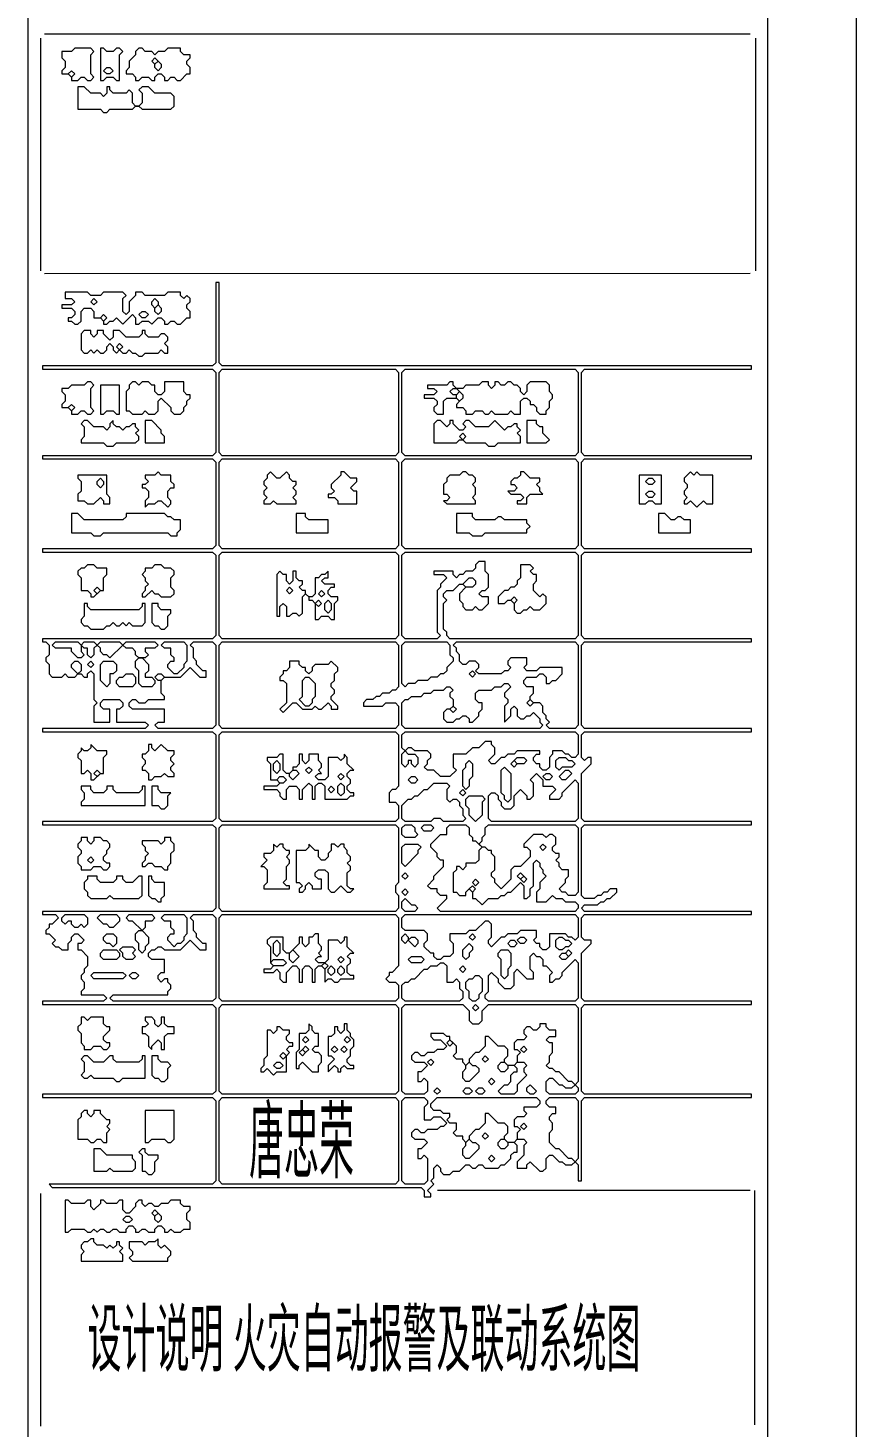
# Model space of a CAD drawing. Extents: x 67 to 2454, y 50 to 1737.
# Drawn here: x 2195.4 to 2453.6, y 421.3 to 857.3 of the extents above; entities that cross this region are included whole.
import ezdxf

# ---------------------------------------------------------------- set-up
doc = ezdxf.new("R2010")
doc.units = 0
for name, color, linetype, lineweight in [('OCR_TEXT', 6, 'Continuous', 0), ('TEXT_FALLBACK_OUTLINE', 2, 'Continuous', 0), ('TRACE_CURVE', 6, 'Continuous', 0), ('TRACE_STRAIGHT', 5, 'Continuous', 0), ('TRACE_TEXT_SYMBOL', 6, 'Continuous', 0)]:
    doc.layers.add(name, color=color, linetype=linetype, lineweight=lineweight)
doc.styles.add('wqy-unicode', font='wqy-unicode.lff')

msp = doc.modelspace()

# ---------------------------------------------------------------- linework, layer by layer
at = {"layer": 'TEXT_FALLBACK_OUTLINE', "color": 2}
for points in [[(2210, 851), (2209, 850), (2206, 850), (2206, 848), (2207, 847), (2207, 845), (2206, 844), (2206, 843), (2208, 843), (2209, 842), (2209, 841), (2211, 841), (2212, 842), (2213, 842), (2214, 841), (2215, 841), (2216, 842), (2215, 843), (2215, 849), (2216, 850), (2215, 851)], [(2218, 851), (2218, 841), (2219, 841), (2220, 842), (2222, 842), (2223, 841), (2224, 841), (2224, 849), (2225, 850), (2224, 851), (2223, 851), (2222, 850), (2220, 850), (2219, 851)], [(2230, 851), (2229, 850), (2229, 849), (2227, 847), (2227, 845), (2226, 844), (2226, 843), (2228, 843), (2229, 842), (2229, 841), (2230, 841), (2231, 842), (2233, 842), (2234, 841), (2235, 841), (2235, 842), (2236, 843), (2237, 843), (2238, 842), (2238, 841), (2239, 841), (2240, 842), (2241, 842), (2242, 841), (2243, 841), (2245, 843), (2246, 843), (2246, 845), (2245, 846), (2245, 847), (2246, 848), (2246, 849), (2244, 849), (2243, 850), (2243, 851), (2239, 851), (2238, 850), (2236, 850), (2235, 849), (2234, 850), (2232, 850), (2231, 851)], [(2234, 847), (2235, 848), (2236, 847), (2235, 846)], [(2235, 846), (2236, 847), (2237, 846), (2237, 845), (2236, 844), (2235, 845)], [(2208, 843), (2209, 844), (2210, 843), (2209, 842)], [(2219, 844), (2220, 845), (2221, 845), (2222, 844), (2221, 843), (2220, 843)], [(2211, 839), (2211, 832), (2218, 832), (2219, 831), (2220, 831), (2221, 832), (2228, 832), (2229, 833), (2230, 833), (2231, 832), (2240, 832), (2241, 833), (2241, 836), (2240, 837), (2235, 837), (2233, 839), (2231, 839), (2230, 838), (2231, 837), (2231, 834), (2230, 833), (2229, 833), (2228, 834), (2228, 837), (2227, 838), (2226, 837), (2222, 837), (2221, 838), (2221, 839), (2220, 839), (2220, 837), (2219, 836), (2218, 837), (2215, 837), (2213, 839)], [(2215, 772), (2216, 773), (2217, 772), (2216, 771)], [(2234, 772), (2235, 773), (2236, 772), (2236, 771), (2235, 770), (2234, 771)], [(2218, 767), (2219, 768), (2220, 767), (2219, 766)], [(2230, 768), (2231, 769), (2232, 769), (2233, 768), (2232, 767), (2231, 767)], [(2235, 770), (2236, 771), (2237, 770), (2237, 769), (2236, 768), (2235, 769)], [(2213, 763), (2212, 762), (2212, 757), (2213, 756), (2214, 756), (2215, 757), (2216, 756), (2217, 757), (2218, 756), (2219, 756), (2220, 757), (2220, 758), (2221, 759), (2222, 758), (2222, 757), (2223, 756), (2224, 757), (2225, 756), (2226, 756), (2227, 757), (2228, 756), (2229, 756), (2230, 755), (2231, 755), (2232, 756), (2236, 756), (2237, 757), (2238, 756), (2239, 756), (2239, 758), (2238, 759), (2239, 760), (2239, 761), (2238, 762), (2237, 762), (2236, 761), (2233, 761), (2232, 762), (2232, 763), (2231, 763), (2231, 762), (2230, 761), (2226, 761), (2224, 763), (2222, 763), (2222, 761), (2221, 760), (2219, 762), (2219, 763), (2217, 763), (2217, 762), (2216, 761), (2215, 762), (2215, 763)], [(2223, 758), (2224, 759), (2225, 758), (2224, 757)], [(2214, 747), (2213, 746), (2209, 746), (2208, 745), (2206, 745), (2206, 744), (2207, 743), (2207, 741), (2206, 740), (2206, 739), (2208, 739), (2209, 738), (2209, 737), (2211, 737), (2212, 738), (2213, 738), (2214, 737), (2215, 737), (2216, 738), (2215, 739), (2215, 745), (2216, 746), (2215, 747)], [(2218, 746), (2218, 737), (2219, 737), (2220, 738), (2222, 738), (2223, 737), (2224, 737), (2224, 746)], [(2228, 747), (2227, 746), (2227, 745), (2226, 744), (2226, 738), (2227, 738), (2228, 737), (2231, 737), (2232, 738), (2233, 737), (2235, 737), (2236, 738), (2236, 741), (2237, 742), (2240, 739), (2240, 738), (2241, 737), (2243, 737), (2244, 738), (2244, 739), (2245, 740), (2245, 741), (2246, 742), (2246, 743), (2245, 743), (2244, 744), (2244, 747), (2238, 747), (2238, 744), (2237, 743), (2236, 743), (2235, 744), (2235, 746), (2234, 746), (2233, 747), (2231, 747), (2230, 746), (2229, 747)], [(2327, 744), (2328, 745), (2329, 745), (2330, 744), (2329, 743), (2328, 743)], [(2329, 743), (2330, 744), (2331, 743), (2331, 742), (2330, 741), (2329, 742)], [(2208, 739), (2209, 740), (2210, 739), (2209, 738)], [(2213, 735), (2212, 734), (2213, 733), (2213, 730), (2212, 729), (2212, 728), (2219, 728), (2220, 727), (2222, 727), (2223, 728), (2229, 728), (2230, 729), (2230, 730), (2229, 731), (2230, 732), (2229, 733), (2229, 734), (2228, 734), (2227, 733), (2226, 733), (2225, 732), (2224, 733), (2223, 733), (2222, 734), (2222, 735), (2221, 734), (2221, 733), (2220, 732), (2219, 733), (2216, 733), (2214, 735)], [(2232, 735), (2232, 728), (2238, 728), (2238, 730), (2237, 731), (2237, 732), (2234, 735)], [(2323, 735), (2322, 734), (2322, 728), (2329, 728), (2330, 729), (2331, 729), (2332, 728), (2338, 728), (2339, 727), (2341, 727), (2342, 728), (2349, 728), (2349, 730), (2348, 731), (2349, 732), (2348, 733), (2348, 734), (2347, 734), (2346, 733), (2345, 733), (2344, 732), (2341, 735), (2339, 733), (2335, 733), (2333, 735), (2332, 735), (2331, 734), (2332, 733), (2331, 732), (2330, 732), (2328, 734), (2328, 735), (2327, 735), (2327, 734), (2326, 733), (2324, 735)], [(2351, 735), (2351, 728), (2357, 728), (2358, 729), (2356, 731), (2356, 733), (2355, 733), (2354, 734), (2354, 735)], [(2330, 730), (2331, 731), (2332, 730), (2331, 729)], [(2271, 719), (2270, 718), (2270, 717), (2269, 716), (2269, 715), (2270, 714), (2269, 713), (2269, 712), (2270, 711), (2269, 710), (2269, 709), (2271, 709), (2272, 710), (2273, 709), (2279, 709), (2279, 710), (2278, 711), (2279, 712), (2279, 713), (2278, 714), (2279, 715), (2279, 716), (2278, 716), (2277, 717), (2277, 718), (2276, 719), (2274, 717), (2273, 717)], [(2331, 719), (2330, 718), (2327, 718), (2326, 717), (2326, 716), (2325, 715), (2325, 712), (2326, 712), (2327, 711), (2326, 710), (2325, 710), (2326, 709), (2335, 709), (2335, 710), (2334, 711), (2335, 712), (2335, 714), (2334, 715), (2335, 716), (2335, 717), (2334, 718), (2333, 718), (2332, 719)], [(2349, 719), (2349, 718), (2348, 717), (2347, 717), (2346, 716), (2346, 715), (2347, 715), (2348, 714), (2347, 713), (2345, 713), (2346, 712), (2349, 712), (2350, 711), (2349, 710), (2348, 710), (2348, 709), (2351, 709), (2351, 711), (2352, 712), (2356, 712), (2355, 713), (2355, 714), (2354, 715), (2355, 716), (2355, 717), (2352, 717), (2350, 719)], [(2386, 718), (2386, 709), (2388, 709), (2389, 710), (2390, 710), (2391, 709), (2393, 709), (2393, 718)], [(2388, 716), (2389, 717), (2390, 717), (2391, 716), (2390, 715), (2389, 715)], [(2402, 719), (2400, 717), (2400, 716), (2401, 715), (2401, 714), (2400, 713), (2400, 712), (2401, 711), (2400, 710), (2400, 709), (2401, 709), (2402, 710), (2404, 708), (2406, 710), (2407, 709), (2409, 709), (2409, 718), (2405, 718), (2404, 719), (2403, 718)], [(2388, 712), (2389, 713), (2390, 713), (2391, 712), (2390, 711), (2389, 711)], [(2279, 706), (2279, 700), (2289, 700), (2289, 704), (2283, 704), (2282, 705), (2282, 706)], [(2329, 706), (2329, 700), (2333, 700), (2334, 699), (2337, 699), (2338, 700), (2351, 700), (2351, 701), (2352, 702), (2351, 703), (2351, 704), (2344, 704), (2343, 705), (2342, 705), (2341, 704), (2335, 704), (2334, 705), (2334, 706)], [(2392, 706), (2392, 700), (2402, 700), (2402, 704), (2400, 704), (2399, 705), (2398, 705), (2397, 704), (2396, 704), (2394, 706)], [(2235, 690), (2234, 689), (2232, 689), (2232, 688), (2231, 687), (2232, 686), (2232, 685), (2233, 684), (2232, 683), (2232, 682), (2231, 681), (2231, 680), (2232, 680), (2234, 682), (2235, 681), (2236, 681), (2237, 680), (2240, 680), (2241, 681), (2241, 682), (2240, 683), (2240, 686), (2241, 687), (2241, 688), (2240, 689), (2238, 689), (2237, 690)], [(2349, 690), (2349, 686), (2348, 685), (2348, 684), (2347, 683), (2346, 683), (2345, 682), (2344, 682), (2342, 680), (2342, 678), (2344, 678), (2345, 679), (2346, 679), (2347, 678), (2347, 676), (2348, 675), (2349, 675), (2350, 676), (2351, 676), (2352, 677), (2353, 676), (2355, 676), (2357, 678), (2357, 680), (2356, 681), (2355, 680), (2353, 682), (2353, 684), (2354, 685), (2354, 687), (2353, 687), (2352, 688), (2353, 689), (2352, 690)], [(2346, 679), (2347, 680), (2348, 679), (2347, 678)], [(2277, 660), (2277, 658), (2276, 657), (2275, 657), (2275, 656), (2274, 655), (2274, 654), (2275, 654), (2276, 653), (2276, 647), (2274, 645), (2275, 644), (2278, 647), (2279, 647), (2281, 645), (2284, 645), (2285, 646), (2286, 645), (2287, 645), (2289, 647), (2290, 646), (2290, 645), (2292, 645), (2292, 646), (2290, 648), (2290, 649), (2291, 650), (2291, 651), (2290, 652), (2290, 653), (2291, 654), (2291, 656), (2292, 657), (2292, 658), (2290, 660), (2289, 659), (2285, 659), (2284, 658), (2284, 657), (2283, 656), (2282, 657), (2282, 658), (2281, 658), (2280, 659), (2280, 660)], [(2281, 654), (2282, 655), (2283, 655), (2285, 653), (2285, 649), (2284, 648), (2284, 647), (2283, 646), (2282, 646), (2280, 648), (2281, 649)], [(2233, 634), (2233, 632), (2232, 631), (2231, 631), (2231, 630), (2232, 629), (2232, 628), (2231, 627), (2231, 626), (2232, 626), (2233, 625), (2233, 623), (2234, 623), (2235, 624), (2237, 624), (2238, 625), (2239, 624), (2241, 624), (2241, 625), (2240, 626), (2240, 627), (2241, 628), (2240, 629), (2240, 630), (2241, 631), (2241, 632), (2239, 632), (2237, 634), (2235, 632), (2234, 633), (2234, 634)], [(2272, 628), (2273, 629), (2274, 628), (2274, 626), (2273, 625), (2272, 626)], [(2273, 623), (2274, 624), (2275, 624), (2276, 623), (2275, 622), (2274, 622)], [(2277, 625), (2278, 626), (2279, 626), (2280, 625), (2278, 623), (2277, 624)], [(2282, 626), (2283, 627), (2284, 626), (2283, 625)], [(2292, 624), (2293, 625), (2294, 624), (2293, 623)], [(2289, 620), (2290, 621), (2291, 620), (2290, 619)], [(2292, 621), (2293, 622), (2294, 621), (2294, 619), (2293, 618), (2292, 619)], [(2212, 605), (2212, 604), (2211, 603), (2211, 602), (2212, 601), (2212, 600), (2211, 599), (2211, 597), (2212, 596), (2212, 595), (2215, 595), (2216, 596), (2218, 596), (2219, 595), (2220, 595), (2221, 596), (2221, 597), (2220, 597), (2219, 598), (2219, 599), (2220, 600), (2220, 601), (2221, 602), (2221, 603), (2220, 604), (2219, 604), (2218, 605), (2216, 605), (2216, 604), (2215, 603), (2214, 604), (2214, 605)], [(2238, 605), (2238, 604), (2237, 603), (2236, 604), (2231, 604), (2231, 603), (2232, 602), (2232, 601), (2233, 600), (2232, 599), (2232, 598), (2231, 597), (2231, 596), (2232, 596), (2233, 597), (2234, 597), (2235, 596), (2237, 596), (2238, 595), (2239, 595), (2239, 596), (2240, 597), (2240, 600), (2241, 601), (2241, 603), (2240, 604), (2240, 605)], [(2272, 603), (2272, 601), (2271, 600), (2269, 600), (2269, 599), (2270, 598), (2268, 596), (2269, 596), (2270, 595), (2270, 591), (2269, 590), (2269, 589), (2277, 589), (2277, 590), (2276, 590), (2275, 591), (2276, 592), (2276, 596), (2277, 597), (2277, 598), (2276, 599), (2277, 600), (2277, 601), (2276, 601), (2275, 602), (2275, 603), (2274, 603), (2273, 602)], [(2283, 603), (2283, 602), (2282, 601), (2279, 601), (2279, 591), (2280, 591), (2281, 590), (2280, 589), (2280, 588), (2281, 588), (2282, 589), (2282, 590), (2283, 591), (2284, 590), (2284, 589), (2287, 589), (2287, 592), (2286, 592), (2285, 593), (2285, 594), (2286, 595), (2288, 595), (2289, 594), (2289, 589), (2290, 588), (2291, 588), (2293, 590), (2295, 588), (2296, 588), (2297, 589), (2296, 589), (2295, 590), (2295, 594), (2296, 595), (2296, 596), (2295, 597), (2296, 598), (2296, 599), (2295, 600), (2295, 601), (2294, 602), (2294, 603), (2293, 603), (2292, 602), (2291, 603), (2290, 603), (2290, 601), (2289, 600), (2289, 599), (2288, 598), (2287, 598), (2286, 599), (2286, 601), (2285, 601)], [(2214, 598), (2215, 599), (2216, 598), (2215, 597)], [(2214, 593), (2214, 592), (2213, 591), (2213, 589), (2214, 588), (2214, 587), (2215, 586), (2220, 586), (2221, 587), (2222, 586), (2230, 586), (2231, 587), (2231, 593), (2230, 593), (2228, 591), (2226, 591), (2225, 592), (2225, 593), (2223, 593), (2223, 592), (2222, 591), (2218, 591), (2217, 592), (2217, 593)], [(2233, 593), (2233, 587), (2234, 586), (2235, 586), (2236, 585), (2237, 585), (2237, 586), (2238, 587), (2238, 591), (2235, 591), (2234, 592), (2234, 593)], [(2212, 549), (2212, 547), (2211, 546), (2211, 545), (2212, 544), (2212, 541), (2213, 540), (2213, 539), (2215, 539), (2216, 540), (2218, 540), (2219, 539), (2220, 539), (2221, 540), (2221, 541), (2220, 541), (2219, 542), (2219, 543), (2221, 545), (2221, 546), (2220, 546), (2219, 547), (2219, 549), (2215, 549), (2214, 548), (2213, 549)], [(2232, 549), (2232, 548), (2233, 547), (2232, 546), (2231, 546), (2231, 544), (2232, 544), (2233, 543), (2233, 540), (2234, 539), (2234, 540), (2236, 542), (2237, 541), (2237, 539), (2238, 539), (2238, 543), (2239, 544), (2241, 544), (2241, 546), (2239, 546), (2238, 547), (2238, 549), (2237, 549), (2237, 547), (2236, 546), (2235, 547), (2235, 548), (2234, 549)], [(2273, 546), (2273, 545), (2272, 544), (2271, 545), (2270, 545), (2270, 537), (2269, 536), (2269, 534), (2268, 533), (2268, 532), (2269, 532), (2270, 533), (2272, 531), (2273, 532), (2276, 532), (2276, 537), (2277, 538), (2276, 539), (2277, 540), (2278, 540), (2278, 541), (2277, 541), (2276, 542), (2276, 543), (2277, 544), (2277, 545), (2275, 545), (2274, 546)], [(2283, 547), (2283, 545), (2282, 544), (2280, 544), (2280, 539), (2279, 538), (2279, 533), (2280, 533), (2280, 534), (2281, 535), (2284, 532), (2286, 532), (2286, 534), (2287, 535), (2287, 537), (2286, 538), (2285, 538), (2284, 539), (2285, 540), (2286, 540), (2286, 544), (2285, 544), (2284, 545), (2284, 546)], [(2294, 547), (2294, 545), (2293, 544), (2292, 545), (2292, 546), (2291, 546), (2291, 544), (2290, 543), (2289, 543), (2289, 537), (2290, 537), (2291, 536), (2289, 534), (2289, 532), (2291, 534), (2292, 533), (2292, 532), (2293, 532), (2293, 533), (2294, 534), (2295, 533), (2297, 533), (2297, 534), (2296, 534), (2295, 535), (2295, 536), (2296, 537), (2296, 539), (2297, 540), (2297, 542), (2296, 543), (2296, 544), (2295, 545), (2295, 547)], [(2281, 542), (2282, 543), (2283, 542), (2282, 541)], [(2294, 542), (2295, 543), (2296, 542), (2295, 541)], [(2213, 537), (2212, 536), (2213, 535), (2213, 532), (2212, 531), (2213, 530), (2214, 530), (2215, 531), (2216, 530), (2222, 530), (2223, 529), (2224, 529), (2225, 530), (2232, 530), (2232, 537), (2231, 537), (2231, 536), (2230, 535), (2223, 535), (2222, 536), (2222, 537), (2221, 537), (2219, 535), (2216, 535), (2214, 537)], [(2234, 537), (2234, 531), (2235, 530), (2236, 530), (2237, 529), (2238, 529), (2239, 530), (2239, 533), (2240, 534), (2239, 535), (2237, 535), (2236, 536), (2236, 537)], [(2274, 537), (2275, 538), (2276, 537), (2275, 536)], [(2280, 538), (2281, 539), (2282, 538), (2281, 537)], [(2281, 539), (2282, 540), (2283, 539), (2282, 538)], [(2290, 539), (2291, 540), (2292, 539), (2291, 538)], [(2293, 539), (2294, 540), (2295, 539), (2294, 538)], [(2272, 534), (2273, 535), (2274, 535), (2275, 534), (2274, 533), (2273, 533)], [(2213, 520), (2212, 519), (2212, 518), (2211, 517), (2211, 511), (2214, 511), (2215, 510), (2216, 510), (2217, 511), (2218, 511), (2219, 510), (2220, 510), (2220, 513), (2221, 514), (2220, 515), (2221, 516), (2221, 517), (2220, 517), (2218, 519), (2218, 520), (2216, 520), (2216, 519), (2215, 518), (2214, 519), (2214, 520)], [(2232, 520), (2232, 510), (2233, 510), (2234, 511), (2238, 511), (2239, 510), (2240, 510), (2241, 511), (2241, 520)], [(2216, 508), (2216, 501), (2220, 501), (2221, 502), (2222, 501), (2228, 501), (2229, 502), (2229, 504), (2228, 505), (2228, 506), (2220, 506), (2218, 508)], [(2231, 508), (2230, 507), (2231, 506), (2231, 501), (2232, 501), (2233, 500), (2234, 500), (2235, 501), (2235, 504), (2236, 505), (2236, 506), (2233, 506), (2232, 507), (2232, 508)], [(2234, 488), (2235, 489), (2236, 488), (2235, 487)], [(2225, 486), (2226, 487), (2227, 487), (2228, 486), (2227, 485), (2226, 485)], [(2235, 487), (2236, 488), (2237, 487), (2237, 486), (2236, 485), (2235, 486)], [(2215, 480), (2214, 479), (2213, 479), (2212, 478), (2212, 477), (2213, 476), (2212, 475), (2212, 473), (2225, 473), (2225, 475), (2224, 476), (2225, 477), (2224, 478), (2224, 479), (2223, 479), (2223, 478), (2222, 477), (2221, 478), (2220, 477), (2219, 478), (2217, 478), (2216, 479), (2216, 480)], [(2236, 480), (2235, 479), (2233, 479), (2232, 478), (2231, 479), (2227, 479), (2227, 477), (2228, 476), (2228, 475), (2227, 474), (2228, 473), (2239, 473), (2239, 474), (2240, 475), (2240, 476), (2238, 478), (2237, 477), (2236, 478)]]:
    msp.add_lwpolyline(points, close=True, dxfattribs=at)
for points in [[(2207, 775), (2207, 773), (2209, 773), (2210, 772), (2209, 771), (2206, 771), (2206, 770), (2209, 770), (2210, 769), (2210, 768), (2209, 767), (2208, 767), (2208, 766), (2209, 766), (2210, 765), (2211, 765), (2212, 766), (2212, 769), (2213, 770), (2215, 770), (2216, 769), (2216, 767), (2218, 767), (2219, 766), (2219, 765), (2220, 765), (2221, 766), (2222, 766), (2223, 767), (2225, 765), (2228, 768), (2229, 767), (2229, 765), (2230, 765), (2231, 766), (2233, 766), (2234, 765), (2236, 767), (2237, 767), (2238, 766), (2238, 765), (2239, 765), (2240, 766), (2241, 766), (2242, 765), (2243, 765), (2245, 767), (2246, 767), (2246, 769), (2245, 770), (2245, 771), (2246, 772), (2246, 773), (2245, 774), (2244, 773), (2243, 774), (2243, 775), (2239, 775), (2238, 774), (2232, 774), (2231, 775), (2229, 775), (2229, 774), (2227, 772)], [(2227, 772), (2227, 769), (2226, 768), (2225, 769), (2225, 773), (2226, 774), (2225, 775), (2219, 775), (2218, 774), (2215, 774), (2214, 775), (2207, 775)], [(2327, 747), (2326, 746), (2320, 746), (2320, 745), (2322, 745), (2323, 744), (2322, 743), (2319, 743), (2319, 742), (2322, 742), (2323, 741), (2323, 740), (2322, 739), (2322, 738), (2323, 737), (2325, 737), (2325, 741), (2326, 742), (2329, 742), (2330, 741), (2329, 740), (2329, 739), (2331, 739), (2332, 738), (2332, 737), (2334, 737), (2335, 738), (2337, 738), (2338, 737), (2339, 737), (2340, 738), (2341, 737), (2345, 737), (2346, 738), (2347, 737), (2349, 737), (2349, 741), (2350, 742), (2351, 742), (2352, 741), (2352, 740), (2353, 740), (2354, 739), (2354, 738), (2355, 737), (2357, 737), (2357, 738), (2358, 739), (2358, 741), (2359, 742), (2359, 743), (2358, 744), (2358, 746), (2357, 747), (2352, 747), (2351, 746), (2351, 744), (2350, 743), (2349, 744), (2349, 745), (2348, 746), (2347, 746), (2346, 747), (2345, 747)], [(2345, 747), (2344, 746), (2343, 746), (2342, 747), (2341, 747), (2341, 746), (2340, 745), (2339, 746), (2339, 747), (2337, 747), (2336, 746), (2332, 746), (2331, 745), (2329, 745), (2328, 746), (2328, 747), (2327, 747)], [(2274, 631), (2273, 630), (2270, 630), (2270, 629), (2271, 628), (2271, 623), (2273, 623), (2274, 622), (2273, 621), (2269, 621), (2269, 620), (2273, 620), (2274, 619), (2274, 618), (2275, 617), (2276, 617), (2276, 620), (2277, 621), (2279, 621), (2280, 620), (2280, 617), (2281, 617), (2281, 620), (2283, 622), (2284, 621), (2284, 617), (2285, 617), (2285, 621), (2286, 622), (2287, 622), (2288, 621), (2288, 617), (2295, 617), (2296, 618), (2297, 618), (2297, 619), (2296, 619), (2295, 620), (2295, 621), (2296, 622), (2296, 623), (2295, 624), (2295, 625), (2296, 626), (2297, 626), (2295, 628), (2295, 630), (2294, 631), (2294, 630), (2293, 629), (2292, 630), (2289, 630), (2289, 624), (2288, 623), (2286, 623), (2285, 624), (2286, 625), (2287, 625), (2286, 626), (2287, 627), (2287, 628), (2286, 629), (2286, 631), (2283, 631)], [(2283, 631), (2283, 629), (2282, 628), (2281, 629), (2281, 631), (2280, 631), (2280, 628), (2279, 627), (2278, 627), (2278, 626), (2277, 625), (2276, 625), (2275, 626), (2275, 631), (2274, 631)], [(2207, 492), (2207, 482), (2208, 482), (2209, 483), (2213, 483), (2214, 482), (2215, 482), (2216, 483), (2217, 482), (2218, 483), (2219, 483), (2220, 482), (2221, 482), (2222, 483), (2223, 483), (2224, 482), (2226, 482), (2226, 483), (2227, 484), (2228, 484), (2229, 483), (2229, 482), (2230, 482), (2231, 483), (2232, 483), (2233, 482), (2235, 482), (2235, 483), (2236, 484), (2237, 484), (2238, 483), (2238, 482), (2239, 482), (2240, 483), (2241, 482), (2243, 482), (2244, 483), (2246, 483), (2246, 485), (2245, 486), (2245, 488), (2246, 489), (2246, 490), (2244, 490), (2243, 491), (2243, 492), (2240, 492), (2239, 491), (2237, 491), (2236, 490), (2235, 490), (2234, 491), (2233, 491), (2232, 490), (2231, 491), (2231, 492), (2230, 492), (2229, 491), (2229, 490), (2227, 488), (2226, 488), (2225, 489), (2225, 492), (2224, 492)], [(2224, 492), (2223, 491), (2220, 491), (2219, 492), (2218, 492), (2218, 491), (2216, 489), (2215, 490), (2215, 492), (2214, 492), (2213, 491), (2209, 491), (2208, 492), (2207, 492)]]:
    msp.add_lwpolyline(points, dxfattribs=at)
at = {"layer": 'TRACE_CURVE', "color": 6}
for points in [[(2254, 778), (2254, 753), (2253, 752), (2200, 752), (2200, 751), (2253, 751), (2254, 750), (2254, 725), (2253, 724), (2200, 724), (2200, 723), (2253, 723), (2254, 722), (2254, 696), (2253, 695), (2200, 695), (2200, 694), (2253, 694), (2254, 693), (2254, 668), (2253, 667), (2200, 667), (2200, 666), (2201, 666), (2202, 665), (2202, 662), (2201, 661), (2201, 660), (2202, 659), (2202, 656), (2203, 655), (2206, 655), (2207, 656), (2208, 655), (2210, 655), (2211, 656), (2212, 656), (2213, 655), (2214, 655), (2214, 656), (2215, 657), (2216, 656), (2216, 648), (2217, 647), (2216, 646), (2216, 641), (2221, 641), (2221, 645), (2219, 645), (2218, 646), (2218, 647), (2219, 648), (2224, 648), (2225, 647), (2225, 646), (2224, 645), (2223, 645), (2223, 641), (2232, 641), (2233, 640), (2232, 639), (2200, 639), (2200, 638), (2253, 638)], [(2368, 722), (2369, 723), (2421, 723), (2421, 724), (2369, 724), (2368, 725), (2368, 750), (2369, 751), (2421, 751), (2421, 752), (2256, 752), (2255, 753), (2255, 778), (2254, 778)], [(2368, 552), (2369, 553), (2421, 553), (2421, 554), (2369, 554), (2368, 555), (2368, 569), (2371, 572), (2371, 573), (2369, 573), (2368, 574), (2368, 580), (2369, 581), (2421, 581), (2421, 582), (2369, 582), (2368, 583), (2369, 584), (2373, 584), (2374, 585), (2375, 585), (2376, 586), (2377, 586), (2379, 588), (2379, 589), (2377, 589), (2376, 588), (2375, 588), (2374, 587), (2373, 587), (2372, 586), (2369, 586), (2368, 587), (2368, 608), (2369, 609), (2421, 609), (2421, 610), (2369, 610), (2368, 611), (2368, 625), (2371, 628), (2371, 630), (2370, 630), (2369, 629), (2368, 630), (2368, 637), (2369, 638), (2421, 638), (2421, 639), (2369, 639), (2368, 640), (2368, 665), (2369, 666), (2421, 666), (2421, 667), (2369, 667), (2368, 668), (2368, 693), (2369, 694), (2421, 694), (2421, 695), (2369, 695), (2368, 696), (2368, 722)], [(2343, 652), (2344, 653), (2345, 653), (2346, 652), (2344, 650), (2344, 649), (2345, 648), (2345, 647), (2344, 646), (2344, 641), (2346, 643), (2346, 645), (2347, 646), (2348, 645), (2348, 643), (2349, 642), (2350, 642), (2351, 643), (2352, 643), (2353, 644), (2355, 642), (2355, 641), (2356, 640), (2355, 639), (2313, 639), (2312, 640), (2312, 647), (2313, 648), (2314, 648), (2315, 649), (2318, 649), (2319, 650), (2321, 650), (2322, 651), (2325, 651), (2326, 652), (2327, 652), (2328, 651), (2327, 650), (2327, 649), (2328, 648), (2328, 646), (2327, 645), (2326, 645), (2325, 644), (2325, 642), (2326, 641), (2328, 641), (2329, 642), (2330, 642), (2331, 643), (2332, 643), (2333, 642), (2333, 641), (2334, 641), (2336, 643), (2336, 644), (2337, 645), (2337, 647), (2336, 647), (2335, 648), (2335, 650), (2336, 651), (2340, 651)], [(2340, 651), (2341, 652), (2343, 652)], [(2253, 638), (2254, 637), (2254, 611), (2253, 610), (2200, 610), (2200, 609), (2253, 609), (2254, 608), (2254, 583), (2253, 582), (2200, 582), (2200, 581), (2204, 581), (2205, 580), (2203, 578), (2202, 578), (2202, 577), (2201, 576), (2201, 575), (2202, 575), (2204, 573), (2203, 572), (2204, 571), (2205, 571), (2206, 570), (2208, 570), (2208, 572), (2209, 573), (2209, 574), (2210, 575), (2211, 575), (2213, 573), (2212, 572), (2211, 572), (2211, 570), (2212, 570), (2214, 568), (2214, 565), (2213, 564), (2213, 563), (2212, 562), (2212, 561), (2213, 560), (2213, 558), (2212, 557), (2212, 556), (2219, 556), (2220, 555), (2219, 554), (2200, 554), (2200, 553), (2253, 553), (2254, 552), (2254, 526), (2253, 525), (2200, 525), (2200, 524), (2253, 524), (2254, 523), (2254, 498), (2253, 497), (2202, 497), (2203, 496), (2318, 496)], [(2323, 583), (2326, 586), (2326, 587), (2324, 587), (2323, 588), (2323, 589), (2321, 589), (2320, 590), (2322, 592), (2322, 593), (2325, 596), (2325, 598), (2324, 598), (2323, 599), (2323, 600), (2321, 602), (2321, 603), (2324, 606), (2326, 606), (2326, 608)], [(2326, 608), (2327, 609), (2332, 609), (2333, 608), (2333, 606), (2334, 605), (2334, 604), (2335, 604), (2337, 602), (2336, 601), (2336, 598), (2335, 597), (2332, 597), (2332, 596), (2331, 595), (2330, 596), (2329, 596), (2329, 595), (2328, 594), (2328, 588), (2329, 588), (2330, 587), (2332, 587), (2332, 588), (2333, 589), (2334, 588), (2334, 586), (2335, 586), (2337, 584), (2339, 586), (2342, 586), (2343, 587), (2344, 587), (2345, 588), (2346, 588), (2349, 591), (2350, 590), (2350, 586), (2351, 586), (2352, 587), (2352, 589), (2353, 590), (2353, 597), (2354, 598), (2355, 597), (2355, 596), (2356, 595), (2356, 594), (2357, 593), (2355, 591), (2355, 589), (2354, 588), (2354, 585), (2357, 585), (2359, 587), (2360, 586), (2362, 586), (2363, 585), (2366, 585), (2367, 584), (2367, 583), (2366, 582), (2324, 582), (2323, 583)], [(2312, 552), (2313, 553), (2331, 553), (2333, 551), (2333, 548), (2334, 547), (2336, 547), (2337, 548), (2337, 551), (2339, 553), (2366, 553), (2367, 552), (2367, 529), (2366, 528), (2365, 529), (2364, 529), (2361, 532), (2360, 532), (2359, 533), (2358, 533), (2357, 534), (2358, 535), (2358, 537), (2359, 538), (2359, 541), (2358, 541), (2357, 542), (2358, 543), (2360, 543), (2360, 545), (2358, 545), (2357, 546), (2357, 547), (2355, 547), (2355, 546), (2354, 545), (2353, 545), (2352, 546), (2351, 546), (2350, 545), (2350, 544), (2351, 543), (2350, 542), (2348, 542), (2347, 541), (2347, 539), (2348, 539), (2349, 538), (2348, 537), (2348, 535), (2347, 534), (2345, 534), (2344, 535), (2344, 536), (2345, 537), (2345, 539), (2344, 540), (2342, 540), (2339, 543), (2338, 543), (2338, 540), (2336, 538), (2335, 538), (2333, 536)], [(2333, 536), (2333, 535), (2332, 534), (2331, 535), (2331, 536), (2329, 536), (2328, 537), (2329, 538), (2329, 540), (2327, 542), (2327, 543), (2326, 543), (2325, 544), (2321, 544), (2321, 543), (2322, 542), (2324, 542), (2326, 540), (2325, 539), (2323, 539), (2322, 538), (2320, 538), (2319, 537), (2318, 537), (2317, 538), (2316, 538), (2315, 537), (2315, 536), (2316, 535), (2319, 535), (2320, 534), (2318, 532), (2317, 532), (2317, 529), (2318, 529), (2319, 530), (2320, 529), (2320, 526), (2319, 525), (2313, 525), (2312, 526), (2312, 552)], [(2318, 496), (2319, 495), (2319, 493), (2321, 493), (2321, 494), (2320, 495), (2322, 497), (2321, 498), (2322, 499), (2322, 502), (2323, 503), (2324, 502), (2324, 501), (2325, 500), (2327, 500), (2328, 501), (2330, 501), (2332, 503), (2333, 503), (2334, 502), (2335, 502), (2336, 503), (2337, 503), (2338, 502), (2342, 502), (2343, 503), (2344, 503), (2346, 505), (2346, 506), (2347, 507), (2348, 507), (2348, 509), (2347, 510), (2348, 511), (2350, 511), (2351, 510), (2350, 509), (2350, 506), (2348, 504), (2348, 502), (2351, 502), (2351, 503), (2352, 504), (2355, 501), (2356, 501), (2357, 502), (2357, 505), (2358, 506), (2359, 506), (2361, 504), (2362, 504), (2363, 503), (2365, 503), (2366, 504), (2367, 503), (2367, 498), (2368, 498), (2368, 523), (2369, 524), (2421, 524), (2421, 525), (2369, 525), (2368, 526), (2368, 552)]]:
    msp.add_lwpolyline(points, dxfattribs=at)
for points in [[(2255, 750), (2256, 751), (2310, 751), (2311, 750), (2311, 725), (2310, 724), (2256, 724), (2255, 725)], [(2312, 750), (2313, 751), (2366, 751), (2367, 750), (2367, 725), (2366, 724), (2313, 724), (2312, 725)], [(2255, 722), (2256, 723), (2310, 723), (2311, 722), (2311, 696), (2310, 695), (2256, 695), (2255, 696)], [(2312, 722), (2313, 723), (2366, 723), (2367, 722), (2367, 696), (2366, 695), (2313, 695), (2312, 696)], [(2255, 693), (2256, 694), (2310, 694), (2311, 693), (2311, 668), (2310, 667), (2256, 667), (2255, 668)], [(2312, 693), (2313, 694), (2366, 694), (2367, 693), (2367, 668), (2366, 667), (2327, 667), (2326, 668), (2326, 669), (2325, 670), (2325, 678), (2326, 679), (2325, 680), (2325, 681), (2326, 682), (2328, 682), (2330, 684), (2331, 684), (2332, 683), (2330, 681), (2330, 679), (2331, 678), (2331, 677), (2332, 676), (2334, 676), (2335, 677), (2336, 676), (2337, 676), (2339, 678), (2339, 680), (2337, 680), (2336, 681), (2337, 682), (2338, 682), (2339, 683), (2339, 687), (2338, 688), (2338, 691), (2336, 691), (2335, 690), (2335, 689), (2334, 688), (2332, 688), (2331, 687), (2330, 687), (2329, 686), (2328, 687), (2328, 688), (2322, 688), (2322, 687), (2325, 687), (2326, 686), (2324, 684), (2324, 683), (2323, 682), (2323, 669), (2324, 668), (2323, 667), (2313, 667), (2312, 668)], [(2333, 686), (2334, 686), (2335, 685), (2335, 684), (2334, 683), (2332, 683), (2331, 684)], [(2203, 665), (2204, 666), (2211, 666), (2212, 665), (2212, 663), (2213, 662), (2212, 661), (2211, 661), (2209, 663), (2209, 664), (2204, 664)], [(2212, 665), (2213, 666), (2216, 666), (2217, 665), (2216, 664), (2216, 662), (2215, 661), (2214, 662), (2214, 664), (2213, 664)], [(2217, 665), (2218, 666), (2224, 666), (2225, 665), (2221, 661), (2220, 662), (2219, 662), (2218, 663), (2218, 664)], [(2225, 665), (2226, 666), (2235, 666), (2236, 665), (2235, 664), (2232, 664), (2232, 663), (2233, 662), (2232, 661), (2230, 661), (2229, 662), (2229, 663), (2228, 664), (2226, 664)], [(2246, 665), (2247, 666), (2253, 666), (2254, 665), (2254, 640), (2253, 639), (2236, 639), (2235, 640), (2236, 641), (2238, 641), (2238, 645), (2228, 645), (2227, 646), (2227, 647), (2228, 648), (2229, 648), (2230, 647), (2232, 647), (2233, 648), (2238, 648), (2238, 649), (2237, 650), (2237, 654), (2238, 655), (2243, 655), (2246, 658), (2249, 655), (2251, 655), (2251, 657), (2250, 657), (2248, 659), (2248, 660), (2247, 661), (2247, 664)], [(2237, 665), (2238, 666), (2244, 666), (2245, 665), (2245, 660), (2244, 659), (2244, 658), (2242, 656), (2241, 656), (2239, 658), (2239, 659), (2240, 660), (2241, 660), (2241, 661), (2240, 662), (2240, 664), (2238, 664)], [(2255, 665), (2256, 666), (2310, 666), (2311, 665), (2311, 652), (2310, 651), (2309, 651), (2308, 650), (2306, 650), (2305, 649), (2304, 649), (2303, 648), (2301, 648), (2300, 647), (2300, 646), (2306, 646), (2307, 647), (2310, 647), (2311, 646), (2311, 640), (2310, 639), (2256, 639), (2255, 640)], [(2312, 665), (2313, 666), (2326, 666), (2327, 665), (2327, 662), (2328, 661), (2328, 660), (2326, 658), (2326, 657), (2325, 656), (2324, 656), (2323, 655), (2321, 655), (2320, 654), (2317, 654), (2316, 653), (2314, 653), (2313, 652), (2312, 653)], [(2328, 665), (2329, 666), (2366, 666), (2367, 665), (2367, 640), (2366, 639), (2358, 639), (2357, 640), (2358, 641), (2357, 642), (2357, 643), (2356, 644), (2356, 646), (2355, 647), (2353, 647), (2352, 648), (2352, 649), (2353, 650), (2353, 652), (2351, 652), (2350, 653), (2350, 654), (2351, 655), (2354, 655), (2355, 656), (2356, 656), (2357, 655), (2357, 653), (2358, 653), (2359, 654), (2360, 654), (2362, 656), (2362, 658), (2355, 658), (2354, 657), (2351, 657), (2350, 658), (2351, 659), (2351, 661), (2346, 661), (2345, 660), (2345, 659), (2346, 658), (2345, 657), (2344, 657), (2343, 656), (2336, 656), (2335, 657), (2336, 658), (2336, 659), (2335, 660), (2333, 660), (2332, 659), (2331, 659), (2330, 660), (2330, 662), (2329, 663), (2329, 664)], [(2209, 659), (2210, 660), (2211, 660), (2212, 659), (2212, 657), (2211, 656), (2209, 658)], [(2214, 659), (2215, 660), (2216, 659), (2215, 658)], [(2218, 659), (2219, 660), (2222, 660), (2223, 659), (2223, 657), (2222, 656), (2221, 656), (2221, 653), (2220, 652), (2218, 654)], [(2229, 660), (2230, 661), (2231, 661), (2233, 659), (2233, 657), (2232, 656), (2232, 655), (2234, 655), (2235, 654), (2235, 653), (2234, 652), (2231, 652), (2230, 653), (2230, 657), (2229, 658)], [(2225, 655), (2226, 656), (2228, 656), (2229, 655), (2229, 653), (2228, 652), (2224, 652), (2223, 653), (2223, 654), (2224, 655)], [(2235, 655), (2236, 656), (2237, 656), (2238, 655), (2237, 654), (2236, 654)], [(2333, 656), (2334, 657), (2335, 656), (2334, 655)], [(2327, 645), (2328, 646), (2329, 645), (2328, 644)], [(2351, 647), (2352, 648), (2353, 647), (2352, 646)], [(2255, 637), (2256, 638), (2310, 638), (2311, 637), (2311, 621), (2310, 620), (2309, 620), (2308, 619), (2308, 616), (2310, 616), (2311, 615), (2311, 611), (2310, 610), (2256, 610), (2255, 611)], [(2312, 637), (2313, 638), (2366, 638), (2367, 637), (2367, 631), (2366, 630), (2365, 630), (2364, 631), (2363, 631), (2362, 632), (2359, 632), (2359, 631), (2358, 630), (2358, 627), (2357, 626), (2356, 626), (2355, 627), (2355, 628), (2354, 628), (2353, 629), (2353, 630), (2354, 631), (2355, 631), (2355, 632), (2348, 632), (2347, 631), (2345, 631), (2344, 630), (2343, 630), (2341, 628), (2340, 628), (2339, 629), (2341, 631), (2341, 633), (2340, 634), (2340, 635), (2338, 635), (2336, 633), (2334, 633), (2332, 631), (2328, 631), (2328, 627), (2329, 626), (2327, 624), (2324, 624), (2322, 626), (2320, 626), (2319, 627), (2320, 628), (2320, 629), (2321, 630), (2321, 631), (2320, 632), (2316, 632), (2315, 633), (2314, 633), (2313, 632), (2312, 633)], [(2312, 631), (2313, 632), (2314, 631), (2316, 631), (2317, 630), (2317, 628), (2316, 627), (2315, 628), (2315, 629), (2314, 629), (2314, 628), (2313, 627), (2312, 628)], [(2332, 628), (2333, 629), (2334, 628), (2334, 624), (2333, 623), (2333, 621), (2332, 620), (2331, 621), (2331, 626), (2332, 627)], [(2346, 628), (2347, 629), (2348, 628), (2347, 627)], [(2347, 629), (2348, 630), (2350, 630), (2351, 629), (2350, 628), (2348, 628)], [(2360, 629), (2361, 630), (2363, 630), (2364, 629), (2365, 629), (2366, 628), (2365, 627), (2362, 627), (2361, 626), (2360, 627)], [(2314, 623), (2315, 624), (2316, 624), (2317, 623), (2316, 622), (2315, 622)], [(2354, 625), (2356, 623), (2356, 621), (2359, 621), (2360, 620), (2358, 618), (2358, 617), (2361, 617), (2362, 618), (2362, 619), (2366, 623), (2367, 622), (2367, 611), (2366, 610), (2340, 610), (2339, 611), (2339, 618), (2340, 619), (2341, 619), (2342, 618), (2342, 617), (2343, 616), (2343, 615), (2344, 614), (2346, 614), (2347, 615), (2347, 618), (2349, 620), (2351, 618), (2351, 617), (2352, 617), (2353, 618), (2353, 622), (2352, 623)], [(2343, 626), (2344, 627), (2346, 625), (2346, 617), (2345, 616), (2344, 617), (2344, 618), (2343, 619)], [(2356, 624), (2357, 625), (2358, 625), (2359, 624), (2358, 623), (2357, 623)], [(2363, 626), (2364, 626), (2365, 625), (2363, 623), (2362, 623), (2361, 624)], [(2322, 622), (2326, 622), (2327, 621), (2326, 620), (2326, 617), (2327, 616), (2328, 617), (2329, 617), (2330, 616), (2330, 615), (2331, 614), (2331, 612), (2332, 611), (2331, 610), (2325, 610), (2324, 611), (2322, 611), (2321, 610), (2313, 610), (2312, 611), (2312, 615), (2314, 617), (2315, 617), (2316, 618), (2317, 618), (2319, 620), (2320, 620)], [(2330, 619), (2331, 620), (2332, 619), (2331, 618)], [(2332, 617), (2333, 618), (2337, 618), (2338, 617), (2337, 616), (2337, 612), (2335, 610), (2333, 612), (2333, 614), (2332, 615)], [(2255, 608), (2256, 609), (2310, 609), (2311, 608), (2311, 591), (2310, 590), (2310, 588), (2311, 587), (2311, 583), (2310, 582), (2256, 582), (2255, 583)], [(2312, 608), (2313, 609), (2315, 609), (2316, 608), (2316, 607), (2317, 606), (2316, 605), (2313, 605), (2312, 606)], [(2318, 608), (2319, 609), (2321, 609), (2322, 608), (2321, 607), (2319, 607)], [(2338, 608), (2339, 609), (2366, 609), (2367, 608), (2367, 588), (2366, 587), (2364, 587), (2363, 588), (2362, 588), (2361, 589), (2363, 591), (2363, 592), (2364, 593), (2364, 595), (2362, 595), (2361, 596), (2361, 597), (2360, 598), (2361, 599), (2361, 600), (2360, 600), (2359, 601), (2359, 602), (2360, 603), (2360, 605), (2359, 606), (2358, 606), (2357, 605), (2356, 606), (2353, 606), (2350, 603), (2350, 602), (2351, 602), (2352, 601), (2352, 599), (2349, 596), (2347, 596), (2346, 595), (2346, 592), (2343, 589), (2341, 591), (2341, 592), (2340, 593), (2340, 594), (2341, 595), (2341, 599), (2340, 600), (2340, 601), (2339, 601), (2338, 602), (2337, 602), (2336, 603), (2337, 604), (2337, 605), (2338, 606)], [(2312, 602), (2313, 603), (2317, 603), (2318, 602), (2317, 601), (2317, 600), (2313, 596), (2312, 597)], [(2355, 602), (2356, 603), (2357, 602), (2356, 601)], [(2312, 593), (2313, 594), (2314, 593), (2313, 592)], [(2348, 593), (2349, 594), (2350, 593), (2349, 592)], [(2349, 592), (2350, 593), (2351, 592), (2350, 591)], [(2312, 588), (2313, 589), (2314, 588), (2313, 587)], [(2333, 589), (2334, 590), (2335, 589), (2334, 588)], [(2334, 591), (2335, 592), (2336, 591), (2335, 590)], [(2312, 585), (2313, 586), (2315, 584), (2316, 584), (2317, 583), (2316, 582), (2313, 582), (2312, 583)], [(2206, 580), (2207, 581), (2213, 581), (2214, 580), (2214, 578), (2213, 577), (2212, 578), (2211, 577), (2210, 577), (2209, 578), (2209, 579), (2208, 579), (2207, 578), (2206, 579)], [(2217, 580), (2218, 581), (2223, 581), (2224, 580), (2224, 579), (2222, 577), (2221, 577), (2220, 578), (2219, 578)], [(2246, 580), (2247, 581), (2253, 581), (2254, 580), (2254, 555), (2253, 554), (2222, 554), (2221, 555), (2222, 556), (2239, 556), (2239, 557), (2240, 558), (2240, 559), (2239, 560), (2239, 561), (2238, 561), (2237, 560), (2236, 561), (2236, 562), (2237, 563), (2238, 563), (2238, 567), (2234, 567), (2233, 568), (2233, 569), (2234, 570), (2235, 570), (2236, 571), (2237, 571), (2238, 570), (2243, 570), (2246, 573), (2249, 570), (2251, 570), (2251, 572), (2250, 572), (2248, 574), (2248, 575), (2247, 576), (2247, 579)], [(2226, 580), (2227, 581), (2234, 581), (2235, 580), (2234, 579), (2232, 579), (2232, 577), (2231, 576), (2228, 579), (2227, 579)], [(2237, 580), (2238, 581), (2244, 581), (2245, 580), (2245, 575), (2244, 574), (2244, 573), (2243, 572), (2242, 572), (2241, 571), (2239, 573), (2239, 574), (2240, 575), (2241, 575), (2241, 576), (2240, 577), (2240, 579), (2238, 579)], [(2255, 580), (2256, 581), (2310, 581), (2311, 580), (2311, 565), (2309, 563), (2308, 563), (2308, 562), (2307, 561), (2308, 560), (2310, 560), (2311, 559), (2311, 555), (2310, 554), (2256, 554), (2255, 555)], [(2312, 580), (2313, 581), (2366, 581), (2367, 580), (2367, 574), (2366, 573), (2365, 574), (2364, 574), (2363, 575), (2358, 575), (2358, 571), (2357, 570), (2356, 570), (2355, 571), (2355, 572), (2354, 572), (2353, 573), (2354, 574), (2354, 576), (2349, 576), (2348, 575), (2345, 575), (2344, 574), (2343, 574), (2340, 571), (2339, 572), (2339, 573), (2340, 574), (2340, 578), (2339, 579), (2338, 579), (2335, 576), (2333, 576), (2332, 575), (2327, 575), (2327, 573), (2328, 572), (2328, 569), (2327, 568), (2325, 568), (2324, 567), (2323, 567), (2322, 568), (2322, 569), (2321, 569), (2319, 571), (2319, 572), (2320, 573), (2320, 575), (2319, 576), (2313, 576), (2312, 577)], [(2229, 575), (2230, 576), (2231, 576), (2233, 574), (2233, 572), (2232, 571), (2232, 570), (2231, 569), (2230, 570), (2230, 572), (2229, 573)], [(2219, 574), (2220, 575), (2222, 575), (2223, 574), (2223, 572), (2222, 571), (2221, 572), (2220, 572), (2219, 573)], [(2312, 574), (2313, 575), (2314, 574), (2314, 573), (2313, 572), (2312, 573)], [(2314, 573), (2315, 574), (2316, 574), (2317, 573), (2317, 572), (2316, 571)], [(2333, 572), (2334, 571), (2334, 570), (2333, 569), (2333, 568), (2332, 567), (2331, 568), (2331, 570)], [(2333, 574), (2334, 575), (2335, 574), (2334, 573)], [(2345, 572), (2346, 573), (2347, 573), (2348, 572), (2347, 571), (2346, 571)], [(2348, 573), (2349, 574), (2350, 574), (2351, 573), (2350, 572), (2349, 572)], [(2360, 573), (2361, 574), (2362, 574), (2363, 573), (2364, 573), (2365, 572), (2364, 571), (2363, 571), (2362, 570), (2361, 570), (2360, 571)], [(2218, 569), (2219, 570), (2223, 570), (2224, 569), (2224, 568), (2223, 567), (2219, 567), (2218, 568)], [(2224, 570), (2225, 571), (2228, 571), (2229, 570), (2228, 569), (2229, 568), (2228, 567), (2226, 567), (2225, 568), (2225, 569)], [(2314, 567), (2315, 568), (2318, 568), (2319, 567), (2318, 566), (2315, 566)], [(2352, 568), (2353, 569), (2354, 568), (2355, 568), (2356, 567), (2356, 565), (2357, 565), (2359, 563), (2358, 562), (2358, 560), (2359, 560), (2360, 561), (2361, 561), (2362, 562), (2362, 563), (2366, 567), (2367, 566), (2367, 555), (2366, 554), (2339, 554), (2338, 555), (2338, 556), (2339, 557), (2339, 562), (2340, 563), (2342, 561), (2342, 560), (2344, 558), (2346, 558), (2347, 559), (2347, 563), (2348, 564), (2351, 561), (2353, 561), (2353, 563), (2352, 564)], [(2342, 569), (2343, 570), (2345, 570), (2346, 569), (2346, 565), (2345, 564), (2345, 562), (2344, 561), (2343, 562), (2343, 567), (2342, 568)], [(2361, 568), (2362, 569), (2363, 569), (2364, 568), (2363, 567), (2362, 567)], [(2363, 569), (2364, 570), (2365, 569), (2364, 568)], [(2215, 562), (2216, 563), (2225, 563), (2226, 562), (2225, 561), (2216, 561)], [(2227, 562), (2228, 563), (2229, 563), (2230, 562), (2229, 561), (2228, 561)], [(2323, 565), (2324, 566), (2325, 566), (2326, 565), (2326, 560), (2328, 560), (2329, 561), (2330, 560), (2330, 558), (2331, 557), (2331, 555), (2330, 554), (2313, 554), (2312, 555), (2312, 559), (2313, 560), (2314, 560), (2315, 561), (2316, 561), (2319, 564), (2320, 564), (2321, 565)], [(2330, 564), (2331, 565), (2332, 564), (2331, 563)], [(2334, 561), (2335, 562), (2336, 562), (2337, 561), (2337, 557), (2336, 556), (2336, 555), (2335, 554), (2334, 554), (2333, 555), (2333, 557), (2332, 558), (2332, 560), (2333, 561)], [(2255, 552), (2256, 553), (2310, 553), (2311, 552), (2311, 526), (2310, 525), (2256, 525), (2255, 526)], [(2334, 552), (2335, 553), (2336, 552), (2335, 551)], [(2326, 541), (2327, 542), (2328, 541), (2327, 540)], [(2337, 536), (2338, 537), (2339, 536), (2338, 535)], [(2349, 539), (2350, 540), (2351, 539), (2350, 538)], [(2320, 535), (2321, 536), (2322, 535), (2321, 534)], [(2332, 534), (2333, 535), (2334, 534), (2335, 534), (2336, 533), (2336, 532), (2333, 529), (2332, 529), (2331, 530), (2331, 532), (2332, 533)], [(2347, 534), (2348, 535), (2350, 535), (2351, 534), (2350, 533), (2350, 532), (2351, 531), (2348, 528), (2348, 526), (2347, 525), (2343, 525), (2342, 526), (2344, 528), (2345, 528), (2346, 529), (2346, 531), (2347, 532), (2348, 532), (2348, 533)], [(2342, 534), (2343, 535), (2344, 535), (2345, 534), (2345, 533), (2344, 532), (2343, 532), (2342, 533)], [(2339, 529), (2340, 530), (2341, 529), (2340, 528)], [(2351, 527), (2352, 528), (2354, 526), (2353, 525), (2352, 525), (2351, 526)], [(2357, 529), (2358, 530), (2359, 530), (2361, 528), (2362, 528), (2363, 527), (2365, 527), (2366, 528), (2367, 527), (2367, 526), (2366, 525), (2358, 525), (2357, 526)], [(2255, 523), (2256, 524), (2310, 524), (2311, 523), (2311, 498), (2310, 497), (2256, 497), (2255, 498)], [(2312, 523), (2313, 524), (2319, 524), (2320, 523), (2320, 522), (2319, 521), (2319, 517), (2321, 517), (2322, 518), (2324, 518), (2326, 516), (2325, 515), (2324, 515), (2323, 514), (2320, 514), (2319, 513), (2318, 513), (2317, 514), (2316, 514), (2315, 513), (2315, 512), (2316, 511), (2319, 511), (2320, 510), (2318, 508), (2317, 508), (2317, 505), (2318, 505), (2319, 506), (2320, 505), (2320, 498), (2319, 497), (2313, 497), (2312, 498)], [(2323, 524), (2354, 524), (2355, 523), (2355, 522), (2354, 521), (2350, 521), (2350, 520), (2351, 519), (2350, 518), (2348, 518), (2347, 517), (2347, 515), (2348, 515), (2349, 514), (2348, 513), (2348, 511), (2347, 510), (2345, 510), (2344, 511), (2344, 512), (2345, 513), (2345, 515), (2344, 516), (2342, 516), (2339, 519), (2338, 519), (2338, 516), (2336, 514), (2335, 514), (2333, 512), (2333, 511), (2332, 510), (2331, 511), (2331, 512), (2329, 512), (2328, 513), (2329, 514), (2329, 516), (2327, 516), (2326, 517), (2327, 518), (2327, 519), (2325, 519), (2324, 520), (2322, 520), (2321, 521), (2321, 522)], [(2322, 526), (2323, 527), (2324, 526), (2323, 525)], [(2331, 526), (2332, 527), (2333, 527), (2334, 526), (2333, 525), (2332, 525)], [(2335, 526), (2336, 527), (2337, 527), (2338, 526), (2337, 525), (2336, 525)], [(2357, 523), (2358, 524), (2366, 524), (2367, 523), (2367, 505), (2366, 504), (2365, 505), (2364, 505), (2361, 508), (2360, 508), (2358, 510), (2358, 513), (2359, 514), (2359, 516), (2358, 517), (2358, 518), (2359, 519), (2360, 519), (2360, 521), (2358, 521), (2357, 522)], [(2349, 515), (2350, 516), (2351, 515), (2350, 514)], [(2332, 510), (2333, 511), (2334, 510), (2335, 510), (2336, 509), (2336, 508), (2333, 505), (2332, 505), (2331, 506), (2331, 508), (2332, 509)], [(2337, 512), (2338, 513), (2339, 512), (2338, 511)], [(2342, 510), (2343, 511), (2344, 511), (2345, 510), (2345, 509), (2344, 508), (2343, 508), (2342, 509)], [(2339, 505), (2340, 506), (2341, 505), (2340, 504)]]:
    msp.add_lwpolyline(points, close=True, dxfattribs=at)
at = {"layer": 'TRACE_STRAIGHT', "color": 5}
for p, q in [((2453.61, 1735.38), (2453.61, 51.62)), ((2426, 1708), (2426, 79)), ((2195.43, 1704.12), (2195.43, 82.88)), ((2200.62, 855.52), (2420.62, 855.51)), ((2199.37, 854.13), (2199.37, 781.62)), ((2422.27, 854.13), (2422.28, 781.62)), ((2200.62, 780.85), (2420.62, 780.86)), ((2199.37, 494.12), (2199.37, 421.62)), ((2323.12, 495.12), (2420.62, 495.12)), ((2422, 495), (2422, 422))]:
    msp.add_line(p, q, dxfattribs=at)
at = {"layer": 'TRACE_TEXT_SYMBOL', "color": 6}
for points in [[(2211, 718), (2211, 717), (2212, 716), (2212, 713), (2211, 712), (2211, 710), (2213, 710), (2214, 709), (2216, 709), (2218, 711), (2219, 710), (2219, 709), (2221, 709), (2221, 711), (2220, 712), (2220, 718)], [(2217, 716), (2218, 717), (2219, 716), (2219, 715), (2218, 714), (2217, 715)], [(2236, 719), (2235, 718), (2232, 718), (2232, 717), (2233, 716), (2232, 715), (2231, 715), (2231, 714), (2232, 714), (2233, 713), (2233, 711), (2232, 710), (2232, 708), (2233, 709), (2235, 709), (2236, 710), (2237, 710), (2239, 708), (2240, 709), (2240, 710), (2239, 711), (2239, 713), (2240, 714), (2241, 714), (2241, 715), (2240, 716), (2240, 718), (2237, 718)], [(2293, 719), (2293, 718), (2290, 715), (2290, 714), (2291, 713), (2290, 712), (2289, 712), (2289, 711), (2291, 711), (2292, 710), (2292, 709), (2298, 709), (2298, 713), (2297, 713), (2296, 714), (2298, 716), (2298, 717), (2296, 717), (2294, 719)], [(2209, 706), (2209, 700), (2215, 700), (2216, 699), (2218, 699), (2219, 700), (2239, 700), (2240, 699), (2242, 699), (2242, 700), (2243, 701), (2243, 704), (2241, 704), (2240, 705), (2239, 705), (2238, 706), (2226, 706), (2226, 705), (2225, 704), (2213, 704), (2211, 706)], [(2214, 690), (2213, 689), (2212, 689), (2211, 688), (2211, 687), (2212, 686), (2212, 682), (2214, 682), (2215, 681), (2215, 680), (2216, 680), (2218, 682), (2219, 682), (2219, 686), (2220, 687), (2220, 689), (2217, 689), (2216, 690)], [(2274, 688), (2273, 687), (2273, 674), (2274, 674), (2274, 677), (2275, 678), (2276, 677), (2276, 674), (2277, 674), (2278, 675), (2279, 675), (2280, 674), (2281, 675), (2281, 680), (2282, 681), (2283, 680), (2283, 679), (2284, 679), (2285, 678), (2285, 673), (2286, 673), (2287, 674), (2289, 674), (2290, 673), (2291, 673), (2291, 678), (2292, 679), (2292, 680), (2290, 680), (2289, 681), (2289, 682), (2290, 683), (2291, 683), (2291, 684), (2288, 684), (2287, 685), (2288, 686), (2289, 686), (2289, 688), (2288, 687), (2287, 687), (2286, 686), (2285, 686), (2285, 681), (2284, 680), (2283, 680), (2282, 681), (2282, 682), (2281, 682), (2280, 683), (2281, 684), (2281, 685), (2280, 685), (2279, 686), (2279, 688), (2278, 688), (2278, 685), (2277, 684), (2276, 685), (2276, 687), (2275, 687)], [(2216, 682), (2217, 683), (2218, 682), (2217, 681)], [(2276, 682), (2277, 683), (2278, 682), (2277, 681)], [(2286, 681), (2287, 682), (2288, 681), (2287, 680)], [(2213, 678), (2213, 674), (2212, 673), (2212, 672), (2213, 671), (2214, 671), (2215, 670), (2219, 670), (2220, 671), (2221, 671), (2222, 672), (2223, 671), (2224, 671), (2225, 672), (2226, 671), (2227, 672), (2228, 671), (2231, 671), (2232, 672), (2232, 678), (2231, 678), (2231, 677), (2230, 676), (2215, 676), (2214, 677), (2214, 678)], [(2234, 678), (2234, 672), (2235, 671), (2236, 671), (2237, 670), (2238, 670), (2239, 671), (2239, 674), (2240, 675), (2240, 676), (2237, 676), (2236, 677), (2236, 678)], [(2285, 678), (2286, 679), (2287, 678), (2286, 677)], [(2288, 678), (2289, 679), (2290, 678), (2290, 676), (2289, 675), (2288, 676)], [(2215, 634), (2215, 633), (2214, 632), (2213, 632), (2212, 633), (2212, 632), (2211, 631), (2211, 630), (2212, 629), (2212, 625), (2213, 625), (2214, 626), (2215, 625), (2215, 623), (2216, 623), (2218, 625), (2219, 625), (2219, 630), (2220, 631), (2220, 632), (2217, 632)], [(2216, 625), (2217, 626), (2218, 625), (2217, 624)], [(2212, 621), (2212, 620), (2213, 619), (2213, 617), (2212, 616), (2212, 615), (2232, 615), (2232, 621), (2231, 621), (2231, 620), (2230, 619), (2223, 619), (2222, 620), (2222, 621), (2220, 621), (2220, 620), (2219, 619), (2216, 619), (2215, 620), (2215, 621)], [(2234, 621), (2234, 615), (2236, 615), (2237, 614), (2238, 614), (2239, 615), (2239, 618), (2240, 619), (2237, 619), (2236, 620), (2236, 621)], [(2272, 572), (2273, 573), (2274, 572), (2274, 569), (2273, 568), (2272, 569)], [(2271, 566), (2272, 567), (2275, 567), (2276, 566), (2275, 565), (2272, 565)], [(2277, 569), (2278, 570), (2280, 568), (2278, 566), (2277, 567)], [(2292, 567), (2293, 568), (2294, 567), (2293, 566)], [(2287, 565), (2288, 566), (2289, 565), (2288, 564)], [(2289, 564), (2290, 565), (2291, 564), (2291, 563), (2290, 562), (2289, 563)], [(2292, 564), (2293, 565), (2294, 564), (2294, 563), (2293, 562), (2292, 563)]]:
    msp.add_lwpolyline(points, close=True, dxfattribs=at)
for points in [[(2285, 575), (2284, 574), (2283, 574), (2283, 572), (2282, 571), (2281, 572), (2281, 574), (2280, 574), (2280, 572), (2277, 569), (2276, 569), (2275, 570), (2275, 574), (2271, 574), (2270, 573), (2270, 572), (2271, 571), (2271, 566), (2272, 565), (2271, 564), (2269, 564), (2269, 563), (2272, 563), (2273, 564), (2274, 563), (2274, 561), (2275, 560), (2276, 560), (2276, 563), (2278, 565), (2279, 565), (2280, 564), (2280, 560), (2281, 560), (2281, 564), (2282, 565), (2283, 565), (2284, 564), (2284, 560), (2285, 560), (2285, 564), (2286, 565), (2287, 565), (2288, 564), (2288, 560), (2289, 561), (2290, 561), (2291, 560), (2292, 560), (2293, 561), (2297, 561), (2297, 562), (2296, 562), (2295, 563), (2295, 565), (2296, 566), (2296, 567), (2295, 568), (2296, 569), (2297, 569), (2295, 571), (2295, 574), (2294, 574), (2294, 573)], [(2294, 573), (2293, 572), (2292, 573), (2289, 573), (2289, 567), (2288, 566), (2286, 566), (2285, 567), (2286, 568), (2287, 568), (2286, 569), (2287, 570), (2287, 571), (2286, 572), (2286, 575), (2285, 575)]]:
    msp.add_lwpolyline(points, dxfattribs=at)

# ---------------------------------------------------------------- texts
at = {"layer": 'OCR_TEXT', "color": 6, "style": 'wqy-unicode'}
for s, height, width, p in [('唐忠荣', 19.5, 0.409851, (2264.39, 500.92)), ('设计说明 火灾自动报警及联动系统图', 17.16, 0.452544, (2214.01, 440.45))]:
    msp.add_text(s, height=height, dxfattribs=dict(at, width=width)).set_placement(p)

doc.saveas('drawing.dxf')
